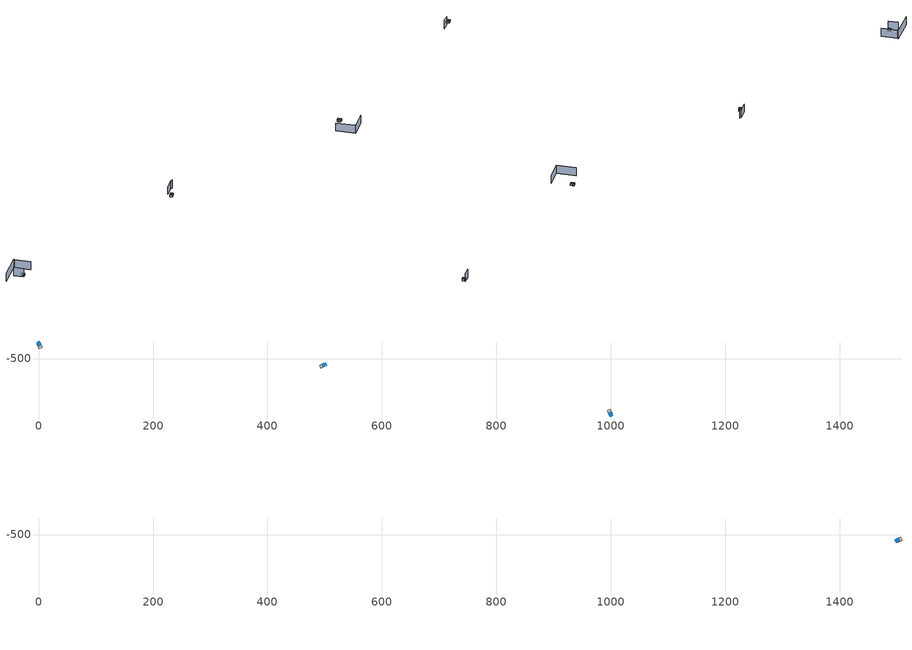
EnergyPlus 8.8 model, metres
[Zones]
0Perim
 floor adiabatic (115mmSandLimeBrick): 2.8,-472.43 4.6,-476.64 -0.91,-479.01 -2.72,-474.8 z0
 wall outside (U0-5): 2.8,-472.43 -2.72,-474.8 z0:4.75
 wall to 0Core (115mmSandLimeBrick): -0.91,-479.01 4.6,-476.64 z0:4.75
 wall adiabatic (115mmSandLimeBrick): -2.72,-474.8 -0.91,-479.01 / 4.6,-476.64 2.8,-472.43 z0:4.75
 window (Single): 2.7,-472.47 -2.62,-474.76 z0.85:3.8
 ceiling adiabatic (115mmSandLimeBrick): 2.8,-472.43 -2.72,-474.8 -1.36,-477.96 4.15,-475.59 z4.75
 roof outside (U0-4): 4.15,-475.59 -1.36,-477.96 -0.91,-479.01 4.6,-476.64 z4.75
0Core
 floor adiabatic (115mmSandLimeBrick): 4.6,-476.64 6.08,-480.07 0.57,-482.44 -0.91,-479.01 z0
 wall adiabatic (115mmSandLimeBrick): -0.91,-479.01 0.57,-482.44 6.08,-480.07 4.6,-476.64 z0:4.75
 ceiling adiabatic (115mmSandLimeBrick): 4.6,-476.64 -0.91,-479.01 0.2,-481.58 5.71,-479.21 z4.75
 roof outside (U0-4): 5.71,-479.21 0.2,-481.58 0.57,-482.44 6.08,-480.07 z4.75
1Perim
 floor adiabatic (115mmSandLimeBrick): 501.11,-513.76 496.92,-515.6 494.51,-510.1 498.7,-508.27 z0
 wall outside (U0-5): 501.11,-513.76 498.7,-508.27 z0:4.75
 wall to 1Core (115mmSandLimeBrick): 494.51,-510.1 496.92,-515.6 z0:4.75
 wall adiabatic (115mmSandLimeBrick): 498.7,-508.27 494.51,-510.1 / 496.92,-515.6 501.11,-513.76 z0:4.75
 window (Single): 501.07,-513.67 498.74,-508.36 z0.85:3.8
 ceiling adiabatic (115mmSandLimeBrick): 501.11,-513.76 498.7,-508.27 495.56,-509.64 497.97,-515.14 z4.75
 roof outside (U0-4): 497.97,-515.14 495.56,-509.64 494.51,-510.1 496.92,-515.6 z4.75
1Core
 floor adiabatic (115mmSandLimeBrick): 496.92,-515.6 493.49,-517.1 491.09,-511.6 494.51,-510.1 z0
 wall adiabatic (115mmSandLimeBrick): 494.51,-510.1 491.09,-511.6 493.49,-517.1 496.92,-515.6 z0:4.75
 ceiling adiabatic (115mmSandLimeBrick): 496.92,-515.6 494.51,-510.1 491.94,-511.23 494.35,-516.72 z4.75
 roof outside (U0-4): 494.35,-516.72 491.94,-511.23 491.09,-511.6 493.49,-517.1 z4.75
2Perim
 floor adiabatic (115mmSandLimeBrick): 997.21,-599.05 995.37,-594.85 1000.87,-592.44 1002.71,-596.64 z0
 wall outside (U0-5): 997.21,-599.05 1002.71,-596.64 z0:4.75
 wall to 2Core (115mmSandLimeBrick): 1000.87,-592.44 995.37,-594.85 z0:4.75
 wall adiabatic (115mmSandLimeBrick): 1002.71,-596.64 1000.87,-592.44 / 995.37,-594.85 997.21,-599.05 z0:4.75
 window (Single): 997.3,-599.01 1002.62,-596.68 z0.85:3.8
 ceiling adiabatic (115mmSandLimeBrick): 997.21,-599.05 1002.71,-596.64 1001.33,-593.49 995.83,-595.9 z4.75
 roof outside (U0-4): 995.83,-595.9 1001.33,-593.49 1000.87,-592.44 995.37,-594.85 z4.75
2Core
 floor adiabatic (115mmSandLimeBrick): 995.37,-594.85 993.87,-591.43 999.37,-589.02 1000.87,-592.44 z0
 wall adiabatic (115mmSandLimeBrick): 1000.87,-592.44 999.37,-589.02 993.87,-591.43 995.37,-594.85 z0:4.75
 ceiling adiabatic (115mmSandLimeBrick): 995.37,-594.85 1000.87,-592.44 999.74,-589.88 994.25,-592.28 z4.75
 roof outside (U0-4): 994.25,-592.28 999.74,-589.88 999.37,-589.02 993.87,-591.43 z4.75
3Perim
 floor adiabatic (115mmSandLimeBrick): 1498.9,-507.6 1503.1,-505.78 1505.49,-511.28 1501.29,-513.11 z4.75
 wall outside (U0-5): 1498.9,-507.6 1501.29,-513.11 z4.75:9.49
 wall to 3Core (115mmSandLimeBrick): 1505.49,-511.28 1503.1,-505.78 z4.75:9.49
 wall adiabatic (115mmSandLimeBrick): 1501.29,-513.11 1505.49,-511.28 / 1503.1,-505.78 1498.9,-507.6 z4.75:9.49
 window (Single): 1498.94,-507.69 1501.25,-513.01 z5.6:8.54
 ceiling adiabatic (115mmSandLimeBrick): 1498.9,-507.6 1501.29,-513.11 1504.44,-511.74 1502.05,-506.24 z9.49
 roof outside (U0-4): 1502.05,-506.24 1504.44,-511.74 1505.49,-511.28 1503.1,-505.78 z9.49
3Core
 floor adiabatic (115mmSandLimeBrick): 1503.1,-505.78 1506.53,-504.29 1508.92,-509.8 1505.49,-511.28 z4.75
 wall adiabatic (115mmSandLimeBrick): 1505.49,-511.28 1508.92,-509.8 1506.53,-504.29 1503.1,-505.78 z4.75:9.49
 ceiling adiabatic (115mmSandLimeBrick): 1503.1,-505.78 1505.49,-511.28 1508.06,-510.17 1505.67,-504.66 z9.49
 roof outside (U0-4): 1505.67,-504.66 1508.06,-510.17 1508.92,-509.8 1506.53,-504.29 z9.49
shading: 18.11,-442.11 32.47,-475.49 / -43.54,-465.6 18.85,-438.74 / -2.11,-483.67 -11.37,-462.15 / 521.38,-491.21 526.01,-491.33 / 1481.92,-515.1 1499.05,-507.68 z0:20.57; 495.7,-501.41 521.07,-490.49 z0:18.98; 1019.51,-636.69 976.03,-656.3 / 976.03,-656.3 958.22,-614.9 z0:19.15
[Site:GroundTemperature:BuildingSurface]
14, 14, 14, 14, 14, 14, 14, 14, 14, 14, 14, 14
[Site:GroundReflectance]
0.2, 0.2, 0.2, 0.2, 0.2, 0.2, 0.2, 0.2, 0.2, 0.2, 0.2, 0.2
[Site:GroundReflectance:SnowModifier]
1, 1
[Building]
Building: North Axis {deg}=0; Terrain=Suburbs; Loads Convergence Tolerance Value=.04; Temperature Convergence Tolerance Value {deltaC}=.4; Solar Distribution=MinimalShadowing; Maximum Number of Warmup Days=25
[Construction]
115mmSandLimeBrick: Plaster_0.005_115mmSandLimeBrick, Sand-Lime Brick_0.08_115mmSandLimeBrick, Plaster_0.08_115mmSandLimeBrick
U0-5: XPS Board_0.01_U0-5, General Concrete_0.2_U0-5
U0-4: XPS Board_0.06_U0-4, General Concrete_0.2_U0-4
Single: Generic Clear Glass 6mm_0.006_Single
[Material] Roughness=Rough; Thermal Absorptance=0.9
Name | Thickness {m} | Conductivity {W/m-K} | Density {kg/m3} | Specific Heat {J/kg-K} | Solar Absorptance | Visible Absorptance
Plaster_0.005_115mmSandLimeBrick | 0.005 | 1 | 2000 | 1130 | 0.6 | 0.6
Sand-Lime Brick_0.08_115mmSandLimeBrick | 0.08 | 0.56 | 1200 | 1000 | 0.6 | 0.6
Plaster_0.08_115mmSandLimeBrick | 0.08 | 1 | 2000 | 1130 | 0.6 | 0.6
XPS Board_0.01_U0-5 | 0.01 | 0.034 | 35 | 1400 | 0.6 | 0.6
General Concrete_0.2_U0-5; General Concrete_0.2_U0-4 | 0.2 | 2 | 2400 | 950 | 0.7 | 0.7
XPS Board_0.06_U0-4 | 0.06 | 0.034 | 35 | 1400 | 0.6 | 0.6
[WindowMaterial:Glazing]
Generic Clear Glass 6mm_0.006_Single: Optical Data Type=SpectralAverage; Window Glass Spectral Data Set=SpectralAverage; Thickness {m}=0.006; Solar Transmittance at Normal Incidence=0.68; Front Side Solar Reflectance at Normal Incidence=0.09; Back Side Solar Reflectance at Normal Incidence=0.1; Visible Transmittance at Normal Incidence=0.81; Front Side Visible Reflectance at Normal Incidence=0.11; Back Side Visible Reflectance at Normal Incidence=0.12; Infrared Transmittance at Normal Incidence=0; Front Side Infrared Hemispherical Emissivity=0.2; Back Side Infrared Hemispherical Emissivity=0.2; Conductivity {W/m-K}=0.9; Dirt Correction Factor for Solar and Visible Transmittance=1
[EnergyManagementSystem:Sensor]
Name | Output:Variable or Output:Meter Index Key | Output:Variable or Output:Meter
OutdoorTemp | Environment | Site Outdoor Air Drybulb Temperature
OutdoorRelHumid | Environment | Site Outdoor Air Relative Humidity
USRNATVENT_0Perim; USRNATVENT_1Perim; USRNATVENT_2Perim; USRNATVENT_3Perim | AllOff | Schedule Value
[Zone] Type=1; Multiplier=1; Zone Inside Convection Algorithm=TARP; Zone Outside Convection Algorithm=DOE-2
Name | Volume {m3} | Floor Area {m2}
0Perim; 1Perim; 2Perim; 3Perim | 130.338 | 27.4675
0Core; 1Core; 2Core; 3Core | 106.479 | 22.4394
[People] Number of People Schedule=AllOn; Number of People Calculation Method=People/Area; People per Zone Floor Area {person/m2}=0.5; Fraction Radiant=0.3; Sensible Heat Fraction=AUTOCALCULATE; Carbon Dioxide Generation Rate {m3/s-W}=3.82e-08; Enable ASHRAE 55 Comfort Warnings=No; Mean Radiant Temperature Calculation Type=ZoneAveraged; Clothing Insulation Calculation Method=DynamicClothingModelASHRAE55; Thermal Comfort Model 1 Type=AdaptiveASH55
Name | Zone or ZoneList | Activity Level Schedule | Work Efficiency Schedule | Air Velocity Schedule
People 0Perim | 0Perim | 0PerimPeopleActivity | 0PerimWorkEfficiency | 0PerimAirVelocity
People 0Core | 0Core | 0CorePeopleActivity | 0CoreWorkEfficiency | 0CoreAirVelocity
People 1Perim | 1Perim | 1PerimPeopleActivity | 1PerimWorkEfficiency | 1PerimAirVelocity
People 1Core | 1Core | 1CorePeopleActivity | 1CoreWorkEfficiency | 1CoreAirVelocity
People 2Perim | 2Perim | 2PerimPeopleActivity | 2PerimWorkEfficiency | 2PerimAirVelocity
People 2Core | 2Core | 2CorePeopleActivity | 2CoreWorkEfficiency | 2CoreAirVelocity
People 3Perim | 3Perim | 3PerimPeopleActivity | 3PerimWorkEfficiency | 3PerimAirVelocity
People 3Core | 3Core | 3CorePeopleActivity | 3CoreWorkEfficiency | 3CoreAirVelocity
[ElectricEquipment] Schedule=AllOn; Design Level Calculation Method=Watts/Area; Watts per Zone Floor Area {W/m2}=35; Fraction Latent=0; Fraction Radiant=.2; Fraction Lost=0
Name | Zone or ZoneList
0Perim Equipment 1 | 0Perim
0Core Equipment 1 | 0Core
1Perim Equipment 1 | 1Perim
1Core Equipment 1 | 1Core
2Perim Equipment 1 | 2Perim
2Core Equipment 1 | 2Core
3Perim Equipment 1 | 3Perim
3Core Equipment 1 | 3Core
[Lights] Schedule=AllOn; Design Level Calculation Method=Watts/Area; Watts per Zone Floor Area {W/m2}=15; Return Air Fraction=0; Fraction Radiant=.42; Fraction Visible=.18; Fraction Replaceable=1
Name | Zone or ZoneList
0Perim General lighting | 0Perim
0Core General lighting | 0Core
1Perim General lighting | 1Perim
1Core General lighting | 1Core
2Perim General lighting | 2Perim
2Core General lighting | 2Core
3Perim General lighting | 3Perim
3Core General lighting | 3Core
[ZoneControl:Thermostat]
Name | Zone or ZoneList | Control Type Schedule | Control 1
0Perim Thermostat | 0Perim | 0PerimZoneControlTypeSched | Dual Setpoint - Zone 0Perim
0Core Thermostat | 0Core | 0CoreZoneControlTypeSched | Dual Setpoint - Zone 0Core
1Perim Thermostat | 1Perim | 1PerimZoneControlTypeSched | Dual Setpoint - Zone 1Perim
1Core Thermostat | 1Core | 1CoreZoneControlTypeSched | Dual Setpoint - Zone 1Core
2Perim Thermostat | 2Perim | 2PerimZoneControlTypeSched | Dual Setpoint - Zone 2Perim
2Core Thermostat | 2Core | 2CoreZoneControlTypeSched | Dual Setpoint - Zone 2Core
3Perim Thermostat | 3Perim | 3PerimZoneControlTypeSched | Dual Setpoint - Zone 3Perim
3Core Thermostat | 3Core | 3CoreZoneControlTypeSched | Dual Setpoint - Zone 3Core
[ThermostatSetpoint:DualSetpoint]
Name | Heating Setpoint Temperature Schedule | Cooling Setpoint Temperature Schedule
Dual Setpoint - Zone 0Perim | 0PerimHeating_SP_Sch | 0PerimCooling_SP_Sch
Dual Setpoint - Zone 0Core | 0CoreHeating_SP_Sch | 0CoreCooling_SP_Sch
Dual Setpoint - Zone 1Perim | 1PerimHeating_SP_Sch | 1PerimCooling_SP_Sch
Dual Setpoint - Zone 1Core | 1CoreHeating_SP_Sch | 1CoreCooling_SP_Sch
Dual Setpoint - Zone 2Perim | 2PerimHeating_SP_Sch | 2PerimCooling_SP_Sch
Dual Setpoint - Zone 2Core | 2CoreHeating_SP_Sch | 2CoreCooling_SP_Sch
Dual Setpoint - Zone 3Perim | 3PerimHeating_SP_Sch | 3PerimCooling_SP_Sch
Dual Setpoint - Zone 3Core | 3CoreHeating_SP_Sch | 3CoreCooling_SP_Sch
[Zone equipment]
0Perim: 0Perim Ideal Loads Air
0Core: 0Core Ideal Loads Air
1Perim: 1Perim Ideal Loads Air
1Core: 1Core Ideal Loads Air
2Perim: 2Perim Ideal Loads Air
2Core: 2Core Ideal Loads Air
3Perim: 3Perim Ideal Loads Air
3Core: 3Core Ideal Loads Air
[ZoneHVAC:IdealLoadsAirSystem] Maximum Heating Supply Air Temperature {C}=30; Minimum Cooling Supply Air Temperature {C}=18; Maximum Heating Supply Air Humidity Ratio {kgWater/kgDryAir}=0.01; Minimum Cooling Supply Air Humidity Ratio {kgWater/kgDryAir}=0.008; Heating Limit=NoLimit; Maximum Heating Air Flow Rate {m3/s}=100; Cooling Limit=NoLimit; Maximum Cooling Air Flow Rate {m3/s}=100; Heating Availability Schedule=AllOn; Cooling Availability Schedule=AllOn; Dehumidification Control Type=None; Humidification Control Type=None; Demand Controlled Ventilation Type=OccupancySchedule; Outdoor Air Economizer Type=NoEconomizer; Heat Recovery Type=None; Sensible Heat Recovery Effectiveness=0.7; Latent Heat Recovery Effectiveness=0.65
Name | Design Specification Outdoor Air Object
0Perim Ideal Loads Air | 0PerimMinFreshAir
0Core Ideal Loads Air | 0CoreMinFreshAir
1Perim Ideal Loads Air | 1PerimMinFreshAir
1Core Ideal Loads Air | 1CoreMinFreshAir
2Perim Ideal Loads Air | 2PerimMinFreshAir
2Core Ideal Loads Air | 2CoreMinFreshAir
3Perim Ideal Loads Air | 3PerimMinFreshAir
3Core Ideal Loads Air | 3CoreMinFreshAir
[DesignSpecification:OutdoorAir] Outdoor Air Method=Sum; Outdoor Air Flow per Person {m3/s-person}=0.002; Outdoor Air Flow per Zone Floor Area {m3/s-m2}=0.002; Outdoor Air Schedule=AllOn
0PerimMinFreshAir; 0CoreMinFreshAir; 1PerimMinFreshAir; 1CoreMinFreshAir; 2PerimMinFreshAir; 2CoreMinFreshAir; 3PerimMinFreshAir; 3CoreMinFreshAir
[ZoneVentilation:DesignFlowRate] Schedule=AllOn; Design Flow Rate Calculation Method=AirChanges/Hour; Air Changes per Hour {1/hr}=0; Ventilation Type=NATURAL; Fan Pressure Rise {Pa}=0; Fan Total Efficiency=1; Constant Term Coefficient=1; Temperature Term Coefficient=0; Velocity Term Coefficient=0; Velocity Squared Term Coefficient=0; Minimum Indoor Temperature {C}=18; Delta Temperature {deltaC}=1; Maximum Wind Speed {m/s}=40
Name | Zone or ZoneList
0Perim ScheduledVent | 0Perim
1Perim ScheduledVent | 1Perim
2Perim ScheduledVent | 2Perim
3Perim ScheduledVent | 3Perim
[EnergyManagementSystem:Actuator] Actuated Component Type=Schedule:Constant; Actuated Component Control Type=Schedule Value
Name | Actuated Component Unique
NATVENT_AVAIL_SCHED_ACTUATOR_0Perim | NATVENT_AVAIL_SCHED_0Perim
NATVENT_AVAIL_SCHED_ACTUATOR_1Perim | NATVENT_AVAIL_SCHED_1Perim
NATVENT_AVAIL_SCHED_ACTUATOR_2Perim | NATVENT_AVAIL_SCHED_2Perim
NATVENT_AVAIL_SCHED_ACTUATOR_3Perim | NATVENT_AVAIL_SCHED_3Perim
[EnergyManagementSystem:ProgramCallingManager]
My 0Perim_Setpoint_Schedule_Calculator_Example: BeginTimestepBeforePredictor; 0Perim_ErlEnforceBinary
My 1Perim_Setpoint_Schedule_Calculator_Example: BeginTimestepBeforePredictor; 1Perim_ErlEnforceBinary
My 2Perim_Setpoint_Schedule_Calculator_Example: BeginTimestepBeforePredictor; 2Perim_ErlEnforceBinary
My 3Perim_Setpoint_Schedule_Calculator_Example: BeginTimestepBeforePredictor; 3Perim_ErlEnforceBinary
[EnergyManagementSystem:Program]
0Perim_ErlEnforceBinary: IF (USRNATVENT_0Perim > 0); Set NATVENT_AVAIL_SCHED_ACTUATOR_0Perim = 1; ELSE; Set NATVENT_AVAIL_SCHED_ACTUATOR_0Perim = 0; ENDIF
1Perim_ErlEnforceBinary: IF (USRNATVENT_1Perim > 0); Set NATVENT_AVAIL_SCHED_ACTUATOR_1Perim = 1; ELSE; Set NATVENT_AVAIL_SCHED_ACTUATOR_1Perim = 0; ENDIF
2Perim_ErlEnforceBinary: IF (USRNATVENT_2Perim > 0); Set NATVENT_AVAIL_SCHED_ACTUATOR_2Perim = 1; ELSE; Set NATVENT_AVAIL_SCHED_ACTUATOR_2Perim = 0; ENDIF
3Perim_ErlEnforceBinary: IF (USRNATVENT_3Perim > 0); Set NATVENT_AVAIL_SCHED_ACTUATOR_3Perim = 1; ELSE; Set NATVENT_AVAIL_SCHED_ACTUATOR_3Perim = 0; ENDIF
[ZoneVentilation:WindandStackOpenArea] Opening Area {m2}=13.6661; Opening Effectiveness=0; Effective Angle {deg}=0; Height Difference {m}=0.73632; Discharge Coefficient for Opening=0.6; Minimum Indoor Temperature {C}=24; Maximum Indoor Temperature {C}=100; Delta Temperature {deltaC}=1; Minimum Outdoor Temperature {C}=22; Maximum Outdoor Temperature {C}=26; Maximum Wind Speed {m/s}=40
Name | Zone | Opening Area Fraction Schedule
0PerimNatVent_Buoy | 0Perim | NATVENT_AVAIL_SCHED_0Perim
1PerimNatVent_Buoy | 1Perim | NATVENT_AVAIL_SCHED_1Perim
2PerimNatVent_Buoy | 2Perim | NATVENT_AVAIL_SCHED_2Perim
3PerimNatVent_Buoy | 3Perim | NATVENT_AVAIL_SCHED_3Perim
[ZoneInfiltration:DesignFlowRate] Schedule=On; Design Flow Rate Calculation Method=AirChanges/Hour; Air Changes per Hour {1/hr}=2; Constant Term Coefficient=1; Temperature Term Coefficient=0; Velocity Term Coefficient=0; Velocity Squared Term Coefficient=0
Name | Zone or ZoneList
0PerimInfiltration | 0Perim
1PerimInfiltration | 1Perim
2PerimInfiltration | 2Perim
3PerimInfiltration | 3Perim
[WaterUse:Equipment]
Name | Peak Flow Rate {m3/s} | Flow Rate Fraction Schedule | Target Temperature Schedule | Hot Water Supply Temperature Schedule | Cold Water Supply Temperature Schedule
DHW 0Perim | 0 | equipOffice | DHW Supply Temperature 0Perim | DHW Supply Temperature 0Perim | DHW Mains Temperature 0Perim
DHW 0Core | 1.86995e-05 | 60HrWk | DHW Supply Temperature 0Core | DHW Supply Temperature 0Core | DHW Mains Temperature 0Core
DHW 1Perim | 0 | equipOffice | DHW Supply Temperature 1Perim | DHW Supply Temperature 1Perim | DHW Mains Temperature 1Perim
DHW 1Core | 1.86995e-05 | 60HrWk | DHW Supply Temperature 1Core | DHW Supply Temperature 1Core | DHW Mains Temperature 1Core
DHW 2Perim | 0 | equipOffice | DHW Supply Temperature 2Perim | DHW Supply Temperature 2Perim | DHW Mains Temperature 2Perim
DHW 2Core | 1.86995e-05 | 60HrWk | DHW Supply Temperature 2Core | DHW Supply Temperature 2Core | DHW Mains Temperature 2Core
DHW 3Perim | 0 | equipOffice | DHW Supply Temperature 3Perim | DHW Supply Temperature 3Perim | DHW Mains Temperature 3Perim
DHW 3Core | 1.86995e-05 | 60HrWk | DHW Supply Temperature 3Core | DHW Supply Temperature 3Core | DHW Mains Temperature 3Core
[Schedule:Constant]
On: On/Off, 1
0PerimPeopleActivity; 0CorePeopleActivity; 1PerimPeopleActivity; 1CorePeopleActivity; 2PerimPeopleActivity; 2CorePeopleActivity; 3PerimPeopleActivity; 3CorePeopleActivity: Any Number, 125.28
0PerimAirVelocity; 0CoreAirVelocity; 1PerimAirVelocity; 1CoreAirVelocity; 2PerimAirVelocity; 2CoreAirVelocity; 3PerimAirVelocity; 3CoreAirVelocity: Any Number, 0.2
0PerimWorkEfficiency; 0CoreWorkEfficiency; 1PerimWorkEfficiency; 1CoreWorkEfficiency; 2PerimWorkEfficiency; 2CoreWorkEfficiency; 3PerimWorkEfficiency; 3CoreWorkEfficiency: Any Number, 0
0PerimHeating_SP_Sch; 0PerimCooling_SP_Sch; 0CoreHeating_SP_Sch; 0CoreCooling_SP_Sch; 1PerimHeating_SP_Sch; 1PerimCooling_SP_Sch; 1CoreHeating_SP_Sch; 1CoreCooling_SP_Sch; 2PerimHeating_SP_Sch; 2PerimCooling_SP_Sch; 2CoreHeating_SP_Sch; 2CoreCooling_SP_Sch; 3PerimHeating_SP_Sch; 3PerimCooling_SP_Sch; 3CoreHeating_SP_Sch; 3CoreCooling_SP_Sch: Temperature, 24
0PerimZoneControlTypeSched; 0CoreZoneControlTypeSched; 1PerimZoneControlTypeSched; 1CoreZoneControlTypeSched; 2PerimZoneControlTypeSched; 2CoreZoneControlTypeSched; 3PerimZoneControlTypeSched; 3CoreZoneControlTypeSched: Any Number, 4
NATVENT_AVAIL_SCHED_0Perim; NATVENT_AVAIL_SCHED_1Perim; NATVENT_AVAIL_SCHED_2Perim; NATVENT_AVAIL_SCHED_3Perim: Fraction, 1
DHW Supply Temperature 0Perim; DHW Supply Temperature 0Core; DHW Supply Temperature 1Perim; DHW Supply Temperature 1Core; DHW Supply Temperature 2Perim; DHW Supply Temperature 2Core; DHW Supply Temperature 3Perim; DHW Supply Temperature 3Core: Temperature, 65
DHW Mains Temperature 0Perim; DHW Mains Temperature 0Core; DHW Mains Temperature 1Perim; DHW Mains Temperature 1Core; DHW Mains Temperature 2Perim; DHW Mains Temperature 2Core; DHW Mains Temperature 3Perim; DHW Mains Temperature 3Core: Temperature, 10
[Schedule:Year]
AllOn: AllOn, 1, 1, 12, 31
equipOffice: equipOffice, 1, 1, 12, 31
AllOff: AllOff, 1, 1, 12, 31
60HrWk: 60HrWk, 1, 1, 12, 31
[Schedule:Week:Daily]
AllOn: AllOn, AllOn, AllOn, AllOn, AllOn, AllOn, AllOn, AllOn, AllOn, AllOn, AllOn, AllOn
equipOffice: equipOfficeWeekEnd, equipOffice, equipOffice, equipOffice, equipOffice, equipOffice, equipOfficeWeekEnd, equipOfficeWeekEnd, equipOffice, equipOffice, equipOffice, equipOffice
AllOff: AllOff, AllOff, AllOff, AllOff, AllOff, AllOff, AllOff, AllOff, AllOff, AllOff, AllOff, AllOff
60HrWk: 60HrWkDay, 60HrWkDay, 60HrWkDay, 60HrWkDay, 60HrWkDay, 60HrWkDay, 60HrWkDay, 60HrWkDay, 60HrWkDay, 60HrWkDay, 60HrWkDay, 60HrWkDay
[Schedule:Day:Hourly]
AllOn: 1, 1, 1, 1, 1, 1, 1, 1, 1, 1, 1, 1, 1, 1, 1, 1, 1, 1, 1, 1, 1, 1, 1, 1
equipOffice; equipOfficeWeekEnd: 0.1, 0.1, 0.1, 0.1, 0.1, 0.1, 0.1, 0.2, 0.4, 0.6, 0.8, 0.8, 0.4, 0.6, 0.8, 0.8, 0.4, 0.2, 0.1, 0.1, 0.1, 0.1, 0.1, 0.1
AllOff: 0, 0, 0, 0, 0, 0, 0, 0, 0, 0, 0, 0, 0, 0, 0, 0, 0, 0, 0, 0, 0, 0, 0, 0
60HrWkDay: 0.2, 0.2, 0.2, 0.2, 0.2, 0.2, 0.2, 0.4, 0.8, 0.8, 1, 1, 0.8, 1, 1, 1, 0.8, 0.4, 0.2, 0.2, 0.2, 0.2, 0.2, 0.2
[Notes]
----  This file was generated with Archsim v.4.0.2.17
-------------------------ERL SENSORS--------------------------
115mmSandLimeBrick GasType: Partition
